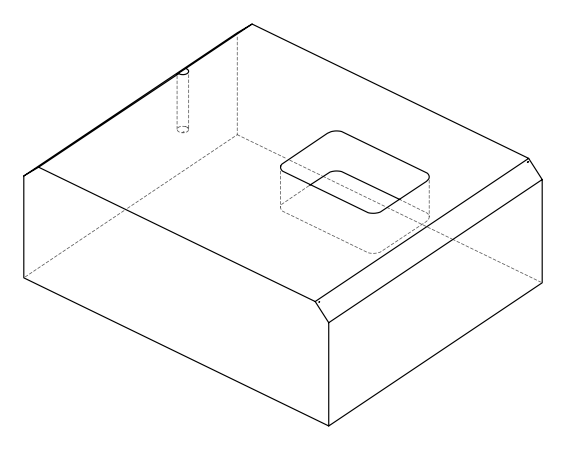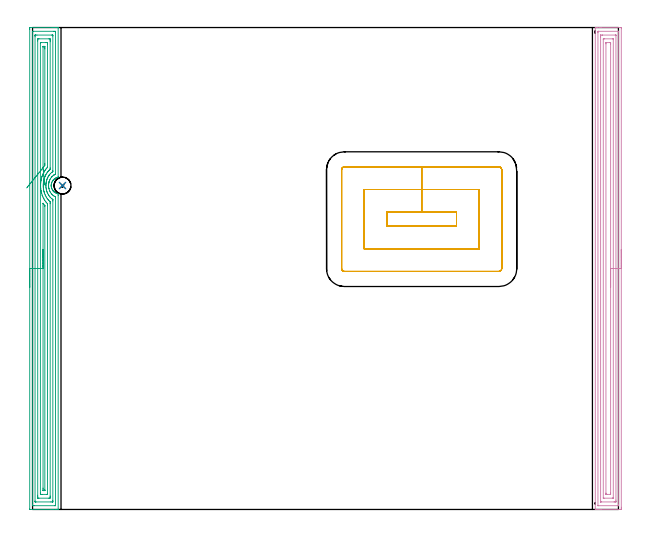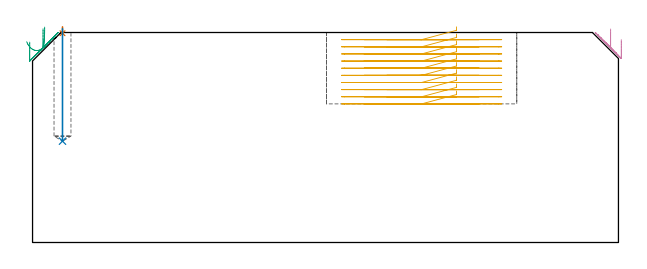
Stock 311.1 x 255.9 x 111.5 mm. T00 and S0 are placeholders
(PLAN: 5 operations, 3 tool changes, 36 min)
(1 SPOT_DRILL | STEP1POCKET | NXT0321_9005460120000 | 0.03 min | 1 mm3)
(2 DRILL_BLIND_HOLE_INTO_CENTER | STEP1POCKET | UGT0301_485 | 0.24 min | 3543 mm3)
(3 AREA_MILL | FG_CHAMFER_SURFACE | UGT0205_001 | 12.59 min | 29137 mm3)
(4 AREA_MILL_1 | FG_CHAMFER_SURFACE_1 | UGT0205_001 | 10.53 min | 24366 mm3)
(5 MILL_RECTANGULAR_POCKET | POCKET_RECTANGULAR_STRAIGHT | NXT0201_012 | Follow Part, ap 4, ae 75% | 12.64 min | 270818 mm3)
(TOOL NXT0321_9005460120000 | NC Spot Drill, 142deg, 12mm, Carbide, Uncoated | D12 PA142 FL30 Z2)
(TOOL UGT0301_485 | Carbide Drill 9.0 mm | D9 PA118 FL81 Z2)
(TOOL UGT0205_001 | Chamfer Mill 20 x 3 x 45 deg. | D20 FL50 Z2)
(TOOL NXT0201_012 | ENDMILL 16mm [2P460-1600-NA 1630] | D16 FL38 Z6)
(OP 1 SPOT_DRILL)
G17 G21 G94 G90
T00 M6
G54
G17 G0 G90 X15.9 Y172. S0 M3
G43 Z121.5 H0
G94 G81 G98 Z111.113 F250. R114.5
G80
M5
M2
(OP 2 DRILL_BLIND_HOLE_INTO_CENTER)
G17 G21 G94 G90
T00 M6
G54
G17 G0 G90 X15.9 Y172. S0 M3
G43 Z121.5 H0
G94 G81 G98 Z53.8 F250. R113.5
G80
M5
M2
(OP 3 AREA_MILL)
G17 G21 G94 G90
T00 M6
G54
G17 G0 G90 X-1.5 Y117.95 S1061 M3
G43 Z121.5 H0
Z106.4
G94 G1 Y117.988 Z105.528 F250.
Y118.102 Z104.664
Y118.291 Z103.812
Y118.553 Z102.98
Y118.887 Z102.174
Y119.29 Z101.4
Y119.758 Z100.664
Y120.289 Z99.972
Y120.879 Z99.329
Y121.522 Z98.74
Y122.214 Z98.208
Y122.95 Z97.74
Y123.724 Z97.337
Y124.53 Z97.003
Y125.362 Z96.741
Y126.213 Z96.552
Y127.078 Z96.438
Y127.95 Z96.4
Y254.873
X-1.499 Y255.279 Z96.401
X-1.495 Y255.761 Z96.403
X-1.492 Y255.891 Z96.406
X-1.019 Y255.9 Z96.879
X10.468 Z108.362
X11.008 Z108.904
X11.352 Z109.248
X11.891 Z109.787
X12.235 Z110.13
X12.923 Z110.823
X13.226 Z111.125
X13.585 Y255.893 Z111.476
X13.597 Y255.891 Z111.488
X13.6 Y255.726 Z111.5
Y176.648
X13.597 Y176.437 Z111.489
X13.283 Y176.354 Z111.181
X13.248 Y176.345 Z111.146
X13.119 Y176.308 Z111.016
X13.035 Y176.283 Z110.932
X12.825 Y176.207 Z110.723
X12.812 Y176.201 Z110.71
X12.38 Y176.007 Z110.273
X12.235 Y175.927 Z110.128
X12.049 Y175.825 Z109.948
X11.946 Y175.767 Z109.845
X11.925 Y175.754 Z109.824
X11.872 Y175.72 Z109.77
X11.793 Y175.657 Z109.689
X11.619 Y175.519 Z109.518
X11.453 Y175.387 Z109.353
X11.066 Y175.013 Z108.966
X10.934 Y174.861 Z108.833
X10.904 Y174.827 Z108.804
X10.745 Y174.614 Z108.645
X10.6 Y174.393 Z108.5
X10.349 Y173.934 Z108.246
X10.199 Y173.599 Z108.099
X10.187 Y173.571 Z108.087
X10.101 Y173.309 Z108.001
X10.032 Y173.041 Z107.93
X9.99 Y172.818 Z107.888
X9.949 Y172.597 Z107.847
X9.945 Y172.54 Z107.842
X9.939 Y172.443 Z107.832
X9.914 Y172.149 Z107.809
X9.917 Y172.014 Z107.806
X9.919 Y171.885 Z107.81
Y171.766 Z107.814
Y171.751 Z107.815
Y171.701
X9.938 Y171.571 Z107.829
X9.974 Y171.256 Z107.871
X9.994 Y171.162 Z107.892
X10.063 Y170.837 Z107.96
X10.173 Y170.474 Z108.071
X10.188 Y170.426 Z108.086
X10.202 Y170.393 Z108.098
X10.214 Y170.363 Z108.111
X10.431 Y169.908 Z108.327
X10.671 Y169.5 Z108.566
X10.688 Y169.47 Z108.584
X10.762 Y169.368 Z108.659
X10.869 Y169.221 Z108.768
X10.885 Y169.202 Z108.785
X10.946 Y169.129 Z108.845
X11.057 Y168.998 Z108.953
X11.068 Y168.984 Z108.964
X11.271 Y168.775 Z109.17
X11.352 Y168.701 Z109.247
X11.453 Y168.606 Z109.351
X11.484 Y168.577 Z109.383
X11.62 Y168.47 Z109.52
X11.71 Y168.4 Z109.61
X11.793 Y168.343 Z109.693
X11.946 Y168.238 Z109.844
X12.377 Y167.993 Z110.276
X12.826 Y167.796 Z110.722
X13.134 Y167.684 Z111.034
X13.316 Y167.636 Z111.213
X13.596 Y167.563 Z111.49
X13.6 Y166.819 Z111.5
Y0.174
X13.597 Y0.009 Z111.488
X13.585 Y0.007 Z111.476
X13.226 Y0. Z111.125
X12.923 Z110.822
X12.235 Z110.13
X11.008 Z108.905
X10.468 Z108.362
X9.854 Z107.75
X-1.289 Y0.001 Z96.608
X-1.492 Y0.01 Z96.406
X-1.499 Y0.213 Z96.399
X-1.5 Y127.95 Z96.4
X-0.086 Z97.814
X-0.085 Y253.809 Z97.815
X-0.084 Y253.861 Z97.816
X-0.081 Y253.885 Z97.819
X-0.079 Y253.89 Z97.821
X-0.058 Y253.892 Z97.842
X0.346 Y253.899 Z98.246
X11.352 Z109.252
X11.835 Y253.897 Z109.735
X12.069 Y253.89 Z109.969
X12.179 Y253.882 Z110.079
X12.185 Y253.543 Z110.085
Y253.492
Y178.486
X12.184 Y178.435 Z110.084
X12.172 Y178.024 Z110.072
X11.9 Y177.88 Z109.8
X11.352 Y177.58 Z109.252
X11.327 Y177.566 Z109.227
X11.29 Y177.541 Z109.19
X10.83 Y177.175 Z108.73
X10.468 Y176.85 Z108.368
X10.365 Y176.752 Z108.265
X10.262 Y176.648 Z108.162
X9.945 Y176.283 Z107.845
X9.584 Y175.784 Z107.484
X9.573 Y175.766 Z107.473
X9.565 Y175.754 Z107.465
X9.257 Y175.192 Z107.157
X9.098 Y174.861 Z106.998
X8.975 Y174.583 Z106.875
X8.768 Y173.967 Z106.668
X8.759 Y173.938 Z106.659
X8.752 Y173.915 Z106.652
X8.701 Y173.713 Z106.601
X8.6 Y173.176 Z106.5
X8.582 Y173.074 Z106.482
X8.513 Y172.37 Z106.413
X8.505 Y172.18 Z106.405
X8.519 Y171.47 Z106.419
X8.54 Y171.287 Z106.44
X8.588 Y170.903 Z106.488
X8.674 Y170.42 Z106.574
X8.68 Y170.393 Z106.58
X8.701 Y170.301 Z106.601
X8.941 Y169.5 Z106.841
X9.131 Y169.065 Z107.031
X9.364 Y168.606 Z107.264
X9.584 Y168.229 Z107.484
X9.95 Y167.712 Z107.85
X10.186 Y167.431 Z108.086
X10.468 Y167.14 Z108.368
X10.822 Y166.819 Z108.722
X11.352 Y166.433 Z109.252
X11.616 Y166.28 Z109.516
X11.851 Y166.147 Z109.751
X12.174 Y165.987 Z110.074
X12.179 Y165.983 Z110.079
X12.182 Y165.979 Z110.082
X12.183 Y165.925 Z110.083
X12.186 Y165.082 Z110.086
X12.185 Y2.091 Z110.085
X12.184 Y2.039 Z110.084
X12.181 Y2.015 Z110.081
X12.179 Y2.01 Z110.079
X12.157 Y2.008 Z110.057
X11.754 Y2.001 Z109.654
X0.748 Z98.648
X0.265 Y2.003 Z98.165
X0.031 Y2.01 Z97.931
X-0.079 Y2.018 Z97.821
X-0.085 Y2.357 Z97.815
Y2.408
X-0.086 Y127.95 Z97.814
X1.328 Z99.228
X1.329 Y251.118 Z99.229
X1.331 Y251.705 Z99.231
X1.334 Y251.858 Z99.234
X1.335 Y251.888 Z99.235
X1.376 Y251.893 Z99.276
X1.441 Y251.898 Z99.341
X1.632 Y251.899 Z99.532
X2.323 Y251.9 Z100.223
X10.276 Y251.899 Z108.176
X10.468 Y251.896 Z108.368
X10.66 Y251.89 Z108.56
X10.765 Y251.88 Z108.665
X10.768 Y251.807 Z108.668
X10.769 Y251.705 Z108.669
X10.771 Y251.399 Z108.671
Y179.916
X10.767 Y179.622 Z108.667
X10.764 Y179.476 Z108.664
X10.758 Y179.409 Z108.658
X10.652 Y179.328 Z108.552
X10.548 Y179.248 Z108.448
X10.468 Y179.184 Z108.368
X10.057 Y178.85 Z107.957
X9.584 Y178.425 Z107.484
X9.166 Y177.965 Z107.066
X9.035 Y177.814 Z106.935
X8.828 Y177.541 Z106.728
X8.774 Y177.467 Z106.674
X8.701 Y177.361 Z106.601
X8.5 Y177.057 Z106.4
X8.424 Y176.928 Z106.324
X8.265 Y176.648 Z106.165
X8.106 Y176.356 Z106.006
X7.817 Y175.755 Z105.717
X7.677 Y175.377 Z105.577
X7.584 Y175.097 Z105.484
X7.507 Y174.861 Z105.407
X7.38 Y174.409 Z105.28
X7.288 Y173.967 Z105.188
X7.23 Y173.668 Z105.13
X7.186 Y173.395 Z105.086
X7.151 Y173.074 Z105.051
X7.131 Y172.874 Z105.031
X7.104 Y172.543 Z105.004
X7.09 Y172.18 Z104.99
X7.092 Y172.02 Z104.992
X7.111 Y171.287 Z105.011
X7.131 Y171.087 Z105.031
X7.22 Y170.393 Z105.12
X7.29 Y170.033 Z105.19
X7.41 Y169.5 Z105.31
X7.607 Y168.819 Z105.507
X7.676 Y168.606 Z105.576
X7.817 Y168.269 Z105.717
X8.078 Y167.712 Z105.978
X8.377 Y167.146 Z106.277
X8.581 Y166.819 Z106.481
X8.701 Y166.645 Z106.601
X9.001 Y166.231 Z106.901
X9.255 Y165.925 Z107.155
X9.584 Y165.576 Z107.484
X10.187 Y165.032 Z108.087
X10.468 Y164.818 Z108.368
X10.647 Y164.682 Z108.547
X10.745 Y164.605 Z108.645
X10.765 Y164.582 Z108.665
X10.767 Y164.533 Z108.667
X10.769 Y164.445 Z108.669
X10.771 Y164.138 Z108.671
X10.772 Y163.831 Z108.672
X10.771 Y4.782 Z108.671
X10.769 Y4.195 Z108.669
X10.766 Y4.042 Z108.666
X10.765 Y4.012 Z108.665
X10.724 Y4.007 Z108.624
X10.659 Y4.002 Z108.559
X10.468 Y4.001 Z108.368
X9.777 Y4. Z107.677
X1.824 Y4.001 Z99.724
X1.632 Y4.004 Z99.532
X1.44 Y4.01 Z99.34
X1.335 Y4.02 Z99.235
X1.332 Y4.093 Z99.232
X1.33 Y4.195 Z99.23
X1.329 Y4.501 Z99.229
X1.328 Y127.95 Z99.228
X2.743 Z100.643
Y248.795
X2.744 Y249.025 Z100.644
X2.75 Y249.682 Z100.65
X2.757 Y249.89 Z100.657
X2.966 Y249.894 Z100.866
X3.417 Y249.9 Z101.317
X8.719 Z106.619
X9.137 Y249.894 Z107.037
X9.34 Y249.89 Z107.24
X9.35 Y249.776 Z107.25
X9.356 Y249.256 Z107.256
X9.357 Y249.025 Z107.257
Y248.361
Y181.345
X9.356 Y181.116 Z107.256
X9.353 Y180.784 Z107.253
X9.35 Y180.623 Z107.25
X9.272 Y180.538 Z107.172
X8.943 Y180.222 Z106.843
X8.82 Y180.101 Z106.72
X8.701 Y179.979 Z106.601
X8.39 Y179.643 Z106.29
X8.111 Y179.328 Z106.011
X7.983 Y179.161 Z105.883
X7.817 Y178.936 Z105.717
X7.613 Y178.641 Z105.513
X7.475 Y178.435 Z105.375
X7.273 Y178.091 Z105.173
X6.96 Y177.541 Z104.86
X6.951 Y177.524 Z104.851
X6.934 Y177.49 Z104.834
X6.671 Y176.913 Z104.571
X6.558 Y176.648 Z104.458
X6.415 Y176.279 Z104.315
X6.24 Y175.754 Z104.14
X6.194 Y175.608 Z104.094
X6.05 Y175.109 Z103.95
X6.004 Y174.907 Z103.904
X5.994 Y174.861 Z103.894
X5.859 Y174.16 Z103.759
X5.828 Y173.967 Z103.728
X5.756 Y173.372 Z103.656
X5.727 Y173.074 Z103.627
X5.688 Y172.546 Z103.588
X5.676 Y172.18 Z103.576
X5.685 Y171.655 Z103.585
X5.696 Y171.287 Z103.596
X5.71 Y171.016 Z103.61
X5.741 Y170.705 Z103.641
X5.78 Y170.393 Z103.68
X5.825 Y170.066 Z103.725
X5.893 Y169.659 Z103.793
X5.925 Y169.5 Z103.825
X6.05 Y168.925 Z103.95
X6.136 Y168.606 Z104.036
X6.171 Y168.484 Z104.071
X6.411 Y167.712 Z104.311
X6.671 Y167.085 Z104.571
X6.796 Y166.819 Z104.696
X6.934 Y166.538 Z104.834
X7.262 Y165.925 Z105.162
X7.471 Y165.577 Z105.371
X7.817 Y165.061 Z105.717
X7.837 Y165.032 Z105.737
X7.889 Y164.959 Z105.789
X8.29 Y164.461 Z106.19
X8.458 Y164.269 Z106.358
X8.575 Y164.138 Z106.475
X8.701 Y164.013 Z106.601
X9.298 Y163.441 Z107.198
X9.349 Y163.392 Z107.249
X9.352 Y163.339 Z107.252
X9.354 Y163.245 Z107.254
X9.357 Y162.581 Z107.257
Y162.351
Y7.105
X9.356 Y6.875 Z107.256
X9.35 Y6.218 Z107.25
X9.343 Y6.01 Z107.243
X9.133 Y6.006 Z107.033
X8.683 Y6. Z106.583
X3.381 Z101.281
X2.963 Y6.006 Z100.863
X2.76 Y6.01 Z100.66
X2.75 Y6.124 Z100.65
X2.744 Y6.644 Z100.644
X2.743 Y6.875 Z100.643
Y7.539
Y127.95
X4.157 Z102.057
Y247.365
X4.158 Y247.492 Z102.058
X4.163 Y247.747 Z102.063
X4.167 Y247.891 Z102.067
X4.201 Y247.893 Z102.101
X4.283 Y247.897 Z102.183
X4.512 Y247.9 Z102.412
X7.162 Z105.062
X7.817 Y247.896 Z105.717
X7.91 Y247.893 Z105.81
X7.932 Y247.891 Z105.832
X7.936 Y247.789 Z105.836
X7.94 Y247.62 Z105.84
X7.943 Y247.365 Z105.843
Y247.237
X7.942 Y182.009 Z105.842
X7.941 Y181.884 Z105.841
X7.937 Y181.755 Z105.837
X7.933 Y181.683 Z105.833
X7.904 Y181.649 Z105.804
X7.817 Y181.551 Z105.717
X7.61 Y181.325 Z105.51
X7.422 Y181.116 Z105.322
X7.195 Y180.852 Z105.095
X6.934 Y180.511 Z104.834
X6.812 Y180.345 Z104.712
X6.726 Y180.222 Z104.626
X6.452 Y179.815 Z104.352
X6.156 Y179.328 Z104.056
X6.117 Y179.261 Z104.017
X6.05 Y179.14 Z103.95
X5.806 Y178.682 Z103.706
X5.687 Y178.435 Z103.587
X5.52 Y178.077 Z103.42
X5.288 Y177.541 Z103.188
X5.252 Y177.455 Z103.152
X5.166 Y177.231 Z103.066
X5.021 Y176.795 Z102.921
X4.974 Y176.648 Z102.874
X4.815 Y176.11 Z102.715
X4.717 Y175.754 Z102.617
X4.637 Y175.396 Z102.537
X4.529 Y174.861 Z102.429
X4.489 Y174.653 Z102.389
X4.39 Y173.967 Z102.29
X4.378 Y173.871 Z102.278
X4.298 Y173.074 Z102.198
X4.297 Y173.059 Z102.197
X4.283 Y172.867 Z102.183
X4.257 Y172.207 Z102.157
X4.256 Y172.18 Z102.156
X4.261 Y171.902 Z102.161
X4.274 Y171.296 Z102.174
X4.283 Y171.063 Z102.183
X4.342 Y170.393 Z102.242
X4.349 Y170.326 Z102.249
X4.467 Y169.5 Z102.367
X4.506 Y169.274 Z102.406
X4.643 Y168.606 Z102.543
X4.756 Y168.128 Z102.656
X4.872 Y167.712 Z102.772
X5.125 Y166.861 Z103.025
X5.139 Y166.819 Z103.039
X5.166 Y166.748 Z103.066
X5.522 Y165.925 Z103.422
X5.853 Y165.231 Z103.753
X5.96 Y165.032 Z103.86
X6.05 Y164.871 Z103.95
X6.487 Y164.138 Z104.387
X6.934 Y163.498 Z104.834
X7.129 Y163.245 Z105.029
X7.438 Y162.864 Z105.338
X7.817 Y162.442 Z105.717
X7.899 Y162.351 Z105.799
X7.927 Y162.316 Z105.827
X7.936 Y162.285 Z105.836
X7.939 Y162.228 Z105.839
X7.943 Y161.458 Z105.843
Y161.33
Y8.535
X7.942 Y8.408 Z105.842
X7.937 Y8.153 Z105.837
X7.933 Y8.009 Z105.833
X7.899 Y8.007 Z105.799
X7.817 Y8.003 Z105.717
X7.588 Y8.001 Z105.488
X4.938 Y8. Z102.838
X4.283 Y8.004 Z102.183
X4.19 Y8.007 Z102.09
X4.168 Y8.009 Z102.068
X4.164 Y8.111 Z102.064
X4.16 Y8.28 Z102.06
X4.157 Y8.535 Z102.057
Y8.662
Y127.95
X5.571 Z103.471
X5.572 Y162.351 Z103.472
X5.574 Y162.504 Z103.474
X5.576 Y162.559 Z103.476
X5.577 Y162.567 Z103.477
X5.595 Y162.546 Z103.495
X5.639 Y162.49 Z103.539
X5.741 Y162.351 Z103.641
X6.05 Y161.931 Z103.95
X6.414 Y161.458 Z104.314
X6.505 Y161.335 Z104.405
X6.522 Y161.302 Z104.422
X6.525 Y161.275 Z104.425
X6.527 Y161.215 Z104.427
X6.529 Y160.974 Z104.429
Y10.449
X6.528 Y10.207 Z104.428
X6.525 Y10.087 Z104.425
X6.522 Y10.028 Z104.422
X6.519 Y10.01 Z104.419
X6.489 Y10.005 Z104.389
X6.05 Y10.003 Z103.95
X5.607 Y10.004 Z103.507
X5.579 Y10.01 Z103.479
X5.577 Y10.035 Z103.477
X5.573 Y10.449 Z103.473
X5.571 Y10.934 Z103.471
Y11.343
Y127.95
Y128.821 Z103.509
Y129.686 Z103.623
Y130.538 Z103.812
Y131.37 Z104.074
Y132.176 Z104.408
Y132.95 Z104.811
Y133.686 Z105.28
Y134.378 Z105.811
Y135.021 Z106.4
Y135.61 Z107.043
Y136.141 Z107.735
Y136.61 Z108.471
Y137.013 Z109.245
Y137.347 Z110.051
Y137.609 Z110.883
Y137.798 Z111.735
Y137.912 Z112.6
Y137.95 Z113.471
G0 X6.423 Y172.456 Z114.366
G1 X6.427 Y172.413 Z113.495
X6.423 Y172.446 Z112.623
X6.413 Y172.554 Z111.757
X6.396 Y172.737 Z110.905
X6.372 Y172.994 Z110.071
X6.341 Y173.321 Z109.263
X6.304 Y173.718 Z108.487
X6.261 Y174.18 Z107.748
X6.212 Y174.705 Z107.053
X6.157 Y175.288 Z106.407
X6.097 Y175.925 Z105.813
X6.033 Y176.611 Z105.278
X5.964 Y177.34 Z104.805
X5.892 Y178.109 Z104.398
X5.817 Y178.909 Z104.059
X5.739 Y179.736 Z103.792
X5.66 Y180.583 Z103.598
X5.579 Y181.443 Z103.479
X5.575 Y181.488 Z103.475
X5.573 Y181.525 Z103.473
X5.572 Y181.599 Z103.472
X5.571 Y245.45 Z103.471
X5.572 Y245.693 Z103.472
X5.575 Y245.813 Z103.475
X5.578 Y245.872 Z103.478
X5.581 Y245.891 Z103.481
X5.61 Y245.895 Z103.51
X6.05 Y245.897 Z103.95
X6.493 Y245.896 Z104.393
X6.521 Y245.89 Z104.421
X6.523 Y245.865 Z104.423
X6.527 Y245.45 Z104.427
X6.529 Y244.966 Z104.429
Y244.557
X6.528 Y183.796 Z104.428
X6.526 Y183.315 Z104.426
X6.522 Y182.903 Z104.422
X6.515 Y182.669 Z104.415
X6.016 Y182.043 Z103.916
X5.644 Y181.526 Z103.544
X5.605 Y181.475 Z103.505
X5.579 Y181.443 Z103.479
X5.102 Y180.855 Z103.047
X4.602 Y180.24 Z102.682
X4.085 Y179.602 Z102.387
X3.553 Y178.947 Z102.166
X3.011 Y178.28 Z102.018
X2.463 Y177.605 Z101.946
X1.913 Y176.928 Z101.951
X1.365 Y176.253 Z102.031
X0.824 Y175.587 Z102.186
X0.294 Y174.933 Z102.416
X-0.222 Y174.298 Z102.719
X-0.719 Y173.686 Z103.091
X-1.194 Y173.101 Z103.531
X-1.643 Y172.548 Z104.035
X-2.063 Y172.031 Z104.599
X-2.45 Y171.555 Z105.218
X-2.801 Y171.122 Z105.889
X-3.114 Y170.736 Z106.606
G0 Z121.5
M5
M2
(OP 4 AREA_MILL_1)
G17 G21 G94 G90
T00 M6
G54
G17 G0 G90 X312.6 Y137.95 S1061 M3
G43 Z121.5 H0
Z107.7
G94 G1 Y137.912 Z106.828 F250.
Y137.798 Z105.964
Y137.609 Z105.112
Y137.347 Z104.28
Y137.013 Z103.474
Y136.61 Z102.7
Y136.141 Z101.964
Y135.61 Z101.272
Y135.021 Z100.629
Y134.378 Z100.04
Y133.686 Z99.509
Y132.95 Z99.04
Y132.176 Z98.637
Y131.37 Z98.303
Y130.538 Z98.041
Y129.686 Z97.852
Y128.822 Z97.738
Y127.95 Z97.7
Y1.161
X312.599 Y0.621 Z97.701
X312.597 Y0.271 Z97.702
X312.593 Y0.01 Z97.704
X312.254 Y0. Z98.043
X301.767 Z108.527
X301.233 Z109.063
X300.894 Z109.402
X300.359 Z109.936
X300.02 Z110.275
X299.069 Z111.231
X298.933 Y0.002 Z111.359
X298.854 Y0.005 Z111.437
X298.803 Y0.01 Z111.488
X298.8 Y0.174 Z111.5
Y255.726
X298.802 Y255.89 Z111.488
X298.932 Y255.897 Z111.36
X299.069 Y255.9 Z111.23
X299.339 Z110.96
X300.02 Z110.275
X301.234 Z109.063
X301.767 Z108.527
X312.254 Z98.043
X312.525 Y255.896 Z97.772
X312.592 Y255.89 Z97.705
X312.599 Y255.821 Z97.699
X312.6 Y255.279 Z97.7
Y127.95
X311.186 Z99.114
Y2.607
X311.185 Y2.408 Z99.115
X311.181 Y2.061 Z99.119
X311.179 Y2.021 Z99.121
X311.174 Y2.01 Z99.126
X311.144 Y2.007 Z99.156
X311.038 Y2.002 Z99.262
X310.905 Y2. Z99.395
X300.418 Z109.882
X300.264 Y2.003 Z110.036
X300.233 Y2.006 Z110.067
X300.222 Y2.01 Z110.078
X300.22 Y2.019 Z110.08
X300.217 Y2.055 Z110.083
X300.215 Y2.208 Z110.085
X300.214 Y253.293 Z110.086
X300.215 Y253.492 Z110.085
X300.219 Y253.839 Z110.081
X300.221 Y253.879 Z110.079
X300.226 Y253.89 Z110.074
X300.256 Y253.893 Z110.044
X300.362 Y253.897 Z109.938
X300.495 Y253.9 Z109.805
X310.982 Z99.318
X311.136 Y253.897 Z99.164
X311.167 Y253.894 Z99.133
X311.178 Y253.89 Z99.122
X311.18 Y253.881 Z99.12
X311.183 Y253.845 Z99.117
X311.185 Y253.692 Z99.115
X311.186 Y127.95 Z99.114
X309.772 Z100.528
X309.771 Y4.946 Z100.529
X309.769 Y4.195 Z100.531
X309.767 Y4.057 Z100.533
X309.765 Y4.015 Z100.535
X309.727 Y4.01 Z100.573
X309.633 Y4.007 Z100.667
X308.949 Y4. Z101.351
X308.759 Z101.541
X301.958 Z108.342
X301.767 Y4.002 Z108.533
X301.704 Y4.005 Z108.596
X301.655 Y4.01 Z108.645
X301.635 Y4.019 Z108.665
X301.634 Y4.053 Z108.667
X301.63 Y4.195 Z108.67
X301.629 Y4.336 Z108.671
Y250.954
X301.631 Y251.705 Z108.669
X301.633 Y251.843 Z108.667
X301.635 Y251.885 Z108.665
X301.673 Y251.89 Z108.627
X301.767 Y251.893 Z108.533
X302.451 Y251.9 Z107.849
X302.641 Z107.659
X309.442 Z100.858
X309.633 Y251.898 Z100.667
X309.696 Y251.895 Z100.604
X309.745 Y251.89 Z100.555
X309.765 Y251.88 Z100.535
X309.766 Y251.847 Z100.534
X309.77 Y251.705 Z100.53
X309.771 Y251.564 Z100.529
X309.772 Y127.95 Z100.528
X308.357 Z101.943
Y6.231
X308.354 Y6.103 Z101.946
X308.351 Y6.024 Z101.949
X308.312 Y6.01 Z101.988
X307.885 Y6. Z102.415
X307.867 Z102.433
X303.497 Z106.803
X303.093 Y6.008 Z107.207
X303.049 Y6.011 Z107.251
X303.046 Y6.044 Z107.254
X303.043 Y6.094 Z107.257
X303.044 Y249.669 Z107.256
X303.046 Y249.797 Z107.254
X303.049 Y249.876 Z107.251
X303.088 Y249.89 Z107.212
X303.515 Y249.9 Z106.785
X303.533 Z106.767
X307.903 Z102.397
X308.307 Y249.892 Z101.993
X308.351 Y249.889 Z101.949
X308.354 Y249.856 Z101.946
X308.357 Y249.806 Z101.943
Y127.95
X306.943 Z103.357
Y8.662
X306.939 Y8.25 Z103.361
X306.936 Y8.046 Z103.364
X306.929 Y8.01 Z103.371
X306.877 Y8.006 Z103.423
X306.783 Y8.002 Z103.517
X305.037 Y8. Z105.263
X304.546 Y8.006 Z105.754
X304.493 Y8.009 Z105.807
X304.464 Y8.014 Z105.836
X304.462 Y8.051 Z105.838
X304.459 Y8.231 Z105.841
X304.457 Y8.593 Z105.843
Y8.662
Y247.237
X304.461 Y247.649 Z105.839
X304.464 Y247.854 Z105.836
X304.471 Y247.89 Z105.829
X304.523 Y247.894 Z105.777
X304.617 Y247.898 Z105.683
X306.363 Y247.9 Z103.937
X306.854 Y247.894 Z103.446
X306.907 Y247.891 Z103.393
X306.936 Y247.886 Z103.364
X306.938 Y247.849 Z103.362
X306.941 Y247.669 Z103.359
X306.943 Y247.307 Z103.357
Y247.237
Y127.95
Y127.078 Z103.395
Y126.213 Z103.509
Y125.362 Z103.698
Y124.53 Z103.96
Y123.724 Z104.294
Y122.95 Z104.697
Y122.214 Z105.165
Y121.522 Z105.696
Y120.879 Z106.286
Y120.29 Z106.929
Y119.758 Z107.621
Y119.29 Z108.357
Y118.887 Z109.131
Y118.553 Z109.937
Y118.291 Z110.769
Y118.102 Z111.62
Y117.988 Z112.485
Y117.95 Z113.357
G0 Z121.5
M5
M2
(OP 5 MILL_RECTANGULAR_POCKET)
G17 G21 G94 G90
T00 M6
G54
G17 G0 G90 X225.1 Y151.059 S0 M3
G43 Z121.501 H1
Z114.5
G94 G1 Y157.9 Z112.667 F250.
X206.6 Z107.71
X188.1 F500.
Y150.4
X225.1
Y157.9
X206.6
Y169.9
X176.1
Y138.4
X237.1
Y169.9
X206.6
Y181.9
X165.6
G3 X164.1 Y180.4 R1.5
G1 Y127.9
G3 X165.6 Y126.4 R1.5
G1 X247.6
G3 X249.1 Y127.9 R1.5
G1 Y180.4
G3 X247.6 Y181.9 R1.5
G1 X206.6
X205.6
G0 X225.1 Y151.059 Z110.71
G1 Y157.9 Z108.877 F250.
X206.6 Z103.92
X188.1 F500.
Y150.4
X225.1
Y157.9
X206.6
Y169.9
X176.1
Y138.4
X237.1
Y169.9
X206.6
Y181.9
X165.6
G3 X164.1 Y180.4 R1.5
G1 Y127.9
G3 X165.6 Y126.4 R1.5
G1 X247.6
G3 X249.1 Y127.9 R1.5
G1 Y180.4
G3 X247.6 Y181.9 R1.5
G1 X206.6
X205.6
G0 X225.1 Y151.059 Z106.92
G1 Y157.9 Z105.087 F250.
X206.6 Z100.13
X188.1 F500.
Y150.4
X225.1
Y157.9
X206.6
Y169.9
X176.1
Y138.4
X237.1
Y169.9
X206.6
Y181.9
X165.6
G3 X164.1 Y180.4 R1.5
G1 Y127.9
G3 X165.6 Y126.4 R1.5
G1 X247.6
G3 X249.1 Y127.9 R1.5
G1 Y180.4
G3 X247.6 Y181.9 R1.5
G1 X206.6
X205.6
G0 X225.1 Y151.059 Z103.13
G1 Y157.9 Z101.297 F250.
X206.6 Z96.34
X188.1 F500.
Y150.4
X225.1
Y157.9
X206.6
Y169.9
X176.1
Y138.4
X237.1
Y169.9
X206.6
Y181.9
X165.6
G3 X164.1 Y180.4 R1.5
G1 Y127.9
G3 X165.6 Y126.4 R1.5
G1 X247.6
G3 X249.1 Y127.9 R1.5
G1 Y180.4
G3 X247.6 Y181.9 R1.5
G1 X206.6
X205.6
G0 X225.1 Y151.059 Z99.34
G1 Y157.9 Z97.507 F250.
X206.6 Z92.55
X188.1 F500.
Y150.4
X225.1
Y157.9
X206.6
Y169.9
X176.1
Y138.4
X237.1
Y169.9
X206.6
Y181.9
X165.6
G3 X164.1 Y180.4 R1.5
G1 Y127.9
G3 X165.6 Y126.4 R1.5
G1 X247.6
G3 X249.1 Y127.9 R1.5
G1 Y180.4
G3 X247.6 Y181.9 R1.5
G1 X206.6
X205.6
G0 X225.1 Y151.059 Z95.55
G1 Y157.9 Z93.717 F250.
X206.6 Z88.76
X188.1 F500.
Y150.4
X225.1
Y157.9
X206.6
Y169.9
X176.1
Y138.4
X237.1
Y169.9
X206.6
Y181.9
X165.6
G3 X164.1 Y180.4 R1.5
G1 Y127.9
G3 X165.6 Y126.4 R1.5
G1 X247.6
G3 X249.1 Y127.9 R1.5
G1 Y180.4
G3 X247.6 Y181.9 R1.5
G1 X206.6
X205.6
G0 X225.1 Y151.059 Z91.76
G1 Y157.9 Z89.927 F250.
X206.6 Z84.97
X188.1 F500.
Y150.4
X225.1
Y157.9
X206.6
Y169.9
X176.1
Y138.4
X237.1
Y169.9
X206.6
Y181.9
X165.6
G3 X164.1 Y180.4 R1.5
G1 Y127.9
G3 X165.6 Y126.4 R1.5
G1 X247.6
G3 X249.1 Y127.9 R1.5
G1 Y180.4
G3 X247.6 Y181.9 R1.5
G1 X206.6
X205.6
G0 X225.1 Y151.059 Z87.97
G1 Y157.9 Z86.137 F250.
X206.6 Z81.18
X188.1 F500.
Y150.4
X225.1
Y157.9
X206.6
Y169.9
X176.1
Y138.4
X237.1
Y169.9
X206.6
Y181.9
X165.6
G3 X164.1 Y180.4 R1.5
G1 Y127.9
G3 X165.6 Y126.4 R1.5
G1 X247.6
G3 X249.1 Y127.9 R1.5
G1 Y180.4
G3 X247.6 Y181.9 R1.5
G1 X206.6
X205.6
G0 X225.1 Y151.059 Z84.18
G1 Y157.9 Z82.347 F250.
X206.6 Z77.39
X188.1 F500.
Y150.4
X225.1
Y157.9
X206.6
Y169.9
X176.1
Y138.4
X237.1
Y169.9
X206.6
Y181.9
X165.6
G3 X164.1 Y180.4 R1.5
G1 Y127.9
G3 X165.6 Y126.4 R1.5
G1 X247.6
G3 X249.1 Y127.9 R1.5
G1 Y180.4
G3 X247.6 Y181.9 R1.5
G1 X206.6
X205.6
G0 X225.1 Y151.059 Z80.39
G1 Y157.9 Z78.557 F250.
X206.6 Z73.6
X188.1 F500.
Y150.4
X225.1
Y157.9
X206.6
Y169.9
X176.1
Y138.4
X237.1
Y169.9
X206.6
Y181.9
X165.6
G3 X164.1 Y180.4 R1.5
G1 Y127.9
G3 X165.6 Y126.4 R1.5
G1 X247.6
G3 X249.1 Y127.9 R1.5
G1 Y180.4
G3 X247.6 Y181.9 R1.5
G1 X206.6
X205.6
G0 Z121.501
M5
M2
